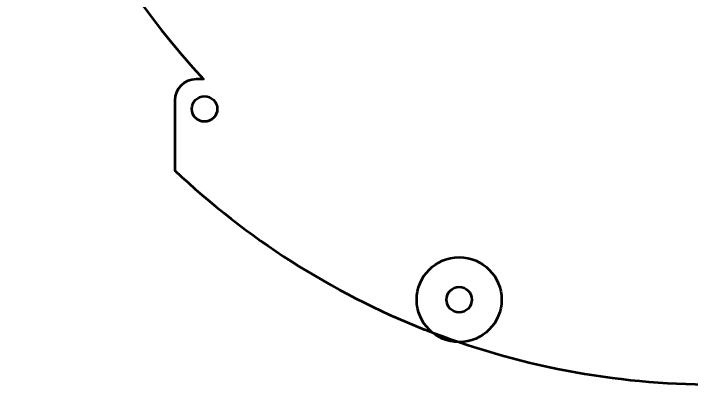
# Model space of a CAD drawing. Header units: centimetres. Extents: x -16.5 to 16.5, y -17.5 to 17.5.
# Drawn here: x -16.5 to -0.53, y -17.5 to -8.75 of the extents above; entities that cross this region are included whole.
import ezdxf

# ---------------------------------------------------------------- set-up
doc = ezdxf.new("R2010")
doc.units = ezdxf.units.CM
doc.header["$MEASUREMENT"] = 0
doc.layers.add('Layer 1', color=7, linetype='Continuous')

msp = doc.modelspace()

# ---------------------------------------------------------------- linework, layer by layer
at = {"layer": 'Layer 1', "lineweight": 53}
for centre, major_axis in [((-12, -11), (0, 0.3)), ((-5.99999, -15.50001), (0, 0.30001))]:
    msp.add_ellipse(centre, major_axis=major_axis, ratio=1, dxfattribs=at)
at = {"layer": 'Layer 1', "color": 1, "lineweight": 53}
for centre, major_axis in [((-5.99997, -15.50003), (0, 1.00003)), ((-5.99999, -15.50001), (0, 0.30001))]:
    msp.add_ellipse(centre, major_axis=major_axis, ratio=1, dxfattribs=at)
at = {"layer": 'Layer 1', "lineweight": 53}
msp.add_open_spline([(0, 17.5), (9.11268, 17.5), (16.5, 10.11268), (16.5, 1), (16.5, 1), (16.5, -3.37268), (14.79835, -7.34742), (12.02203, -10.3), (12.02203, -10.3), (12.02203, -10.3), (12.2, -10.3), (12.2, -10.3), (12.2, -10.3), (12.47614, -10.3), (12.7, -10.52386), (12.7, -10.8), (12.7, -10.8), (12.7, -10.8), (12.7, -12.45104), (12.7, -12.45104), (12.7, -12.45104), (11.01061, -14.04667), (9.02094, -15.32755), (6.82455, -16.2), (6.82455, -16.2), (6.82455, -16.2), (6.81233, -16.2), (6.81233, -16.2), (6.81233, -16.2), (4.65126, -17.0559), (2.34049, -17.5), (0, -17.5), (0, -17.5), (-2.34049, -17.5), (-4.65126, -17.0559), (-6.81229, -16.2), (-6.81229, -16.2), (-6.81229, -16.2), (-6.82455, -16.2), (-6.82455, -16.2), (-6.82455, -16.2), (-9.02094, -15.32755), (-11.01061, -14.04667), (-12.7, -12.45104), (-12.7, -12.45104), (-12.7, -12.45104), (-12.7, -10.8), (-12.7, -10.8), (-12.7, -10.8), (-12.7, -10.52386), (-12.47614, -10.3), (-12.2, -10.3), (-12.2, -10.3), (-12.2, -10.3), (-12.02203, -10.3), (-12.02203, -10.3), (-12.02203, -10.3), (-14.79835, -7.34742), (-16.5, -3.37268), (-16.5, 1), (-16.5, 1), (-16.5, 10.11268), (-9.11268, 17.5), (0, 17.5)], degree=3, knots=[0, 0, 0, 0, 0.05882353, 0.05882353, 0.05882353, 0.05882353, 0.11764706, 0.11764706, 0.11764706, 0.11764706, 0.17647059, 0.17647059, 0.17647059, 0.17647059, 0.23529412, 0.23529412, 0.23529412, 0.23529412, 0.29411765, 0.29411765, 0.29411765, 0.29411765, 0.35294118, 0.35294118, 0.35294118, 0.35294118, 0.41176471, 0.41176471, 0.41176471, 0.41176471, 0.47058824, 0.47058824, 0.47058824, 0.47058824, 0.52941176, 0.52941176, 0.52941176, 0.52941176, 0.58823529, 0.58823529, 0.58823529, 0.58823529, 0.64705882, 0.64705882, 0.64705882, 0.64705882, 0.70588235, 0.70588235, 0.70588235, 0.70588235, 0.76470588, 0.76470588, 0.76470588, 0.76470588, 0.82352941, 0.82352941, 0.82352941, 0.82352941, 0.88235294, 0.88235294, 0.88235294, 0.88235294, 1, 1, 1, 1], dxfattribs=at)

doc.saveas('drawing.dxf')
